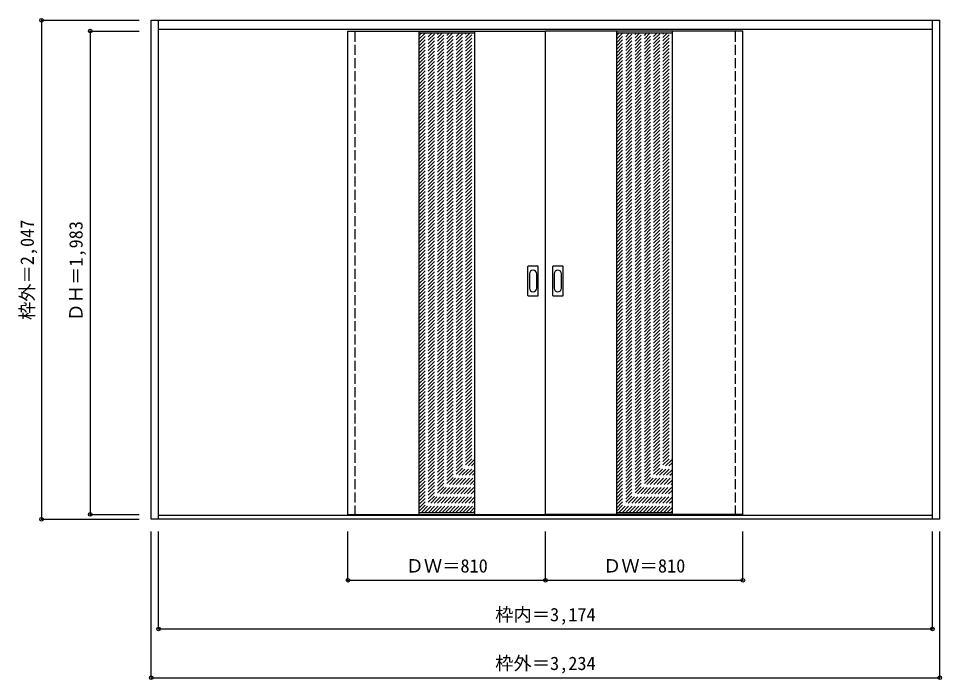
# Model space of a CAD drawing. Units: millimetres, scale not verified. Extents: x -2104 to 1682, y -1593 to 1119.
import ezdxf
from ezdxf.enums import TextEntityAlignment as Align

# ---------------------------------------------------------------- set-up
doc = ezdxf.new("R2010")
doc.units = ezdxf.units.MM
doc.header["$LTSCALE"] = 30
doc.header["$PDMODE"] = 32
doc.header["$PDSIZE"] = 15
doc.linetypes.add('DASHED1', pattern=[1.8, 1.2, -0.6])
doc.layers.add('0-0', color=4, linetype='DASHED1')
doc.layers.add('0-1_寸法', color=7, linetype='Continuous')
doc.styles.add('ＭＳ ゴシック', font='')
doc.styles.get('ＭＳ ゴシック').set_extended_font_data('MS Gothic')

msp = doc.modelspace()

# ---------------------------------------------------------------- linework, layer by layer
at = {"layer": '0-0', "color": 3, "linetype": 'Continuous'}
for p, q in [((-1559.08, 1111.84), (1674.92, 1111.84)), ((-1529.08, -935.16), (-1529.08, 1111.84)), ((1644.92, -935.16), (1644.92, 1111.84)), ((1674.92, -935.16), (1674.92, 1111.84)), ((-1529.08, 1075.84), (1644.92, 1075.84)), ((-752.08, 1067.84), (57.92, 1067.84)), ((-752.08, -915.16), (-752.08, 1067.84)), ((-461.08, 1067.84), (-461.08, -915.16)), ((-233.08, 1067.84), (-233.08, -915.16)), ((867.92, 1067.84), (57.92, 1067.84)), ((57.92, -915.16), (57.92, 1067.84)), ((348.92, 1067.84), (348.92, -915.16)), ((576.92, 1067.84), (576.92, -915.16)), ((867.92, -915.16), (867.92, 1067.84)), ((-14.08, -17.16), (-14.08, 101.84)), ((26.42, 103.34), (-12.58, 103.34)), ((27.92, -17.16), (27.92, 101.84)), ((87.92, -17.16), (87.92, 101.84)), ((128.42, 103.34), (89.42, 103.34)), ((129.92, -17.16), (129.92, 101.84)), ((-12.58, -18.66), (26.42, -18.66)), ((89.42, -18.66), (128.42, -18.66)), ((1644.92, -920.16), (-1529.08, -920.16)), ((-752.08, -915.16), (57.92, -915.16)), ((867.92, -915.16), (57.92, -915.16))]:
    msp.add_line(p, q, dxfattribs=at)
at = {"layer": '0-0'}
for p, q in [((-752.08, -920.16), (-752.08, 1075.84)), ((-722.08, -920.16), (-722.08, 1075.84)), ((-722.08, -915.16), (-722.08, 1067.84)), ((837.92, -920.16), (837.92, 1075.84)), ((837.92, -915.16), (837.92, 1067.84)), ((867.92, -920.16), (867.92, 1075.84)), ((-461.08, 1048.26), (-449.49, 1059.84)), ((-461.08, 1034.11), (-435.35, 1059.84)), ((-461.08, 1019.97), (-421.21, 1059.84)), ((-461.08, 1005.83), (-407.07, 1059.84)), ((-461.08, 991.69), (-392.93, 1059.84)), ((-461.08, 977.54), (-378.78, 1059.84)), ((-461.08, 963.4), (-364.64, 1059.84)), ((-461.08, 949.26), (-350.5, 1059.84)), ((-461.08, 935.12), (-336.36, 1059.84)), ((-461.08, 920.98), (-322.22, 1059.84)), ((-461.08, 906.83), (-308.07, 1059.84)), ((-461.08, 892.69), (-293.93, 1059.84)), ((-461.08, 878.55), (-279.79, 1059.84)), ((-461.08, 864.41), (-265.65, 1059.84)), ((-461.08, 850.27), (-251.5, 1059.84)), ((-461.08, 836.12), (-237.36, 1059.84)), ((-461.08, 821.98), (-233.08, 1049.98)), ((-461.08, 807.84), (-233.08, 1035.84)), ((348.92, 1048.26), (360.51, 1059.84)), ((348.92, 1034.11), (374.65, 1059.84)), ((348.92, 1019.97), (388.79, 1059.84)), ((348.92, 1005.83), (402.93, 1059.84)), ((348.92, 991.69), (417.07, 1059.84)), ((348.92, 977.54), (431.22, 1059.84)), ((348.92, 963.4), (445.36, 1059.84)), ((348.92, 949.26), (459.5, 1059.84)), ((348.92, 935.12), (473.64, 1059.84)), ((348.92, 920.98), (487.78, 1059.84)), ((348.92, 906.83), (501.93, 1059.84)), ((348.92, 892.69), (516.07, 1059.84)), ((348.92, 878.55), (530.21, 1059.84)), ((348.92, 864.41), (544.35, 1059.84)), ((348.92, 850.27), (558.5, 1059.84)), ((348.92, 836.12), (572.64, 1059.84)), ((348.92, 821.98), (576.92, 1049.98)), ((348.92, 807.84), (576.92, 1035.84)), ((-461.08, 793.7), (-233.08, 1021.7)), ((-461.08, 779.56), (-233.08, 1007.56)), ((-461.08, 765.41), (-233.08, 993.41)), ((348.92, 793.7), (576.92, 1021.7)), ((348.92, 779.56), (576.92, 1007.56)), ((348.92, 765.41), (576.92, 993.41)), ((-461.08, 751.27), (-233.08, 979.27)), ((-461.08, 737.13), (-233.08, 965.13)), ((-461.08, 722.99), (-233.08, 950.99)), ((348.92, 751.27), (576.92, 979.27)), ((348.92, 737.13), (576.92, 965.13)), ((348.92, 722.99), (576.92, 950.99)), ((-461.08, 708.84), (-233.08, 936.84)), ((-461.08, 694.7), (-233.08, 922.7)), ((348.92, 708.84), (576.92, 936.84)), ((348.92, 694.7), (576.92, 922.7)), ((-461.08, 680.56), (-233.08, 908.56)), ((-461.08, 666.42), (-233.08, 894.42)), ((-461.08, 652.28), (-233.08, 880.28)), ((348.92, 680.56), (576.92, 908.56)), ((348.92, 666.42), (576.92, 894.42)), ((348.92, 652.28), (576.92, 880.28)), ((-461.08, 638.13), (-233.08, 866.13)), ((-461.08, 623.99), (-233.08, 851.99)), ((-461.08, 609.85), (-233.08, 837.85)), ((348.92, 638.13), (576.92, 866.13)), ((348.92, 623.99), (576.92, 851.99)), ((348.92, 609.85), (576.92, 837.85)), ((-461.08, 595.71), (-233.08, 823.71)), ((-461.08, 581.57), (-233.08, 809.57)), ((-461.08, 567.42), (-233.08, 795.42)), ((348.92, 595.71), (576.92, 823.71)), ((348.92, 581.57), (576.92, 809.57)), ((348.92, 567.42), (576.92, 795.42)), ((-461.08, 553.28), (-233.08, 781.28)), ((-461.08, 539.14), (-233.08, 767.14)), ((348.92, 553.28), (576.92, 781.28)), ((348.92, 539.14), (576.92, 767.14)), ((-461.08, 525), (-233.08, 753)), ((-461.08, 510.85), (-233.08, 738.85)), ((-461.08, 496.71), (-233.08, 724.71)), ((348.92, 525), (576.92, 753)), ((348.92, 510.85), (576.92, 738.85)), ((348.92, 496.71), (576.92, 724.71)), ((-461.08, 482.57), (-233.08, 710.57)), ((-461.08, 468.43), (-233.08, 696.43)), ((-461.08, 454.29), (-233.08, 682.29)), ((348.92, 482.57), (576.92, 710.57)), ((348.92, 468.43), (576.92, 696.43)), ((348.92, 454.29), (576.92, 682.29)), ((-461.08, 440.14), (-233.08, 668.14)), ((-461.08, 426), (-233.08, 654)), ((348.92, 440.14), (576.92, 668.14)), ((348.92, 426), (576.92, 654)), ((-461.08, 411.86), (-233.08, 639.86)), ((-461.08, 397.72), (-233.08, 625.72)), ((-461.08, 383.58), (-233.08, 611.58)), ((348.92, 411.86), (576.92, 639.86)), ((348.92, 397.72), (576.92, 625.72)), ((348.92, 383.58), (576.92, 611.58)), ((-461.08, 369.43), (-233.08, 597.43)), ((-461.08, 355.29), (-233.08, 583.29)), ((-461.08, 341.15), (-233.08, 569.15)), ((348.92, 369.43), (576.92, 597.43)), ((348.92, 355.29), (576.92, 583.29)), ((348.92, 341.15), (576.92, 569.15)), ((-461.08, 327.01), (-233.08, 555.01)), ((-461.08, 312.86), (-233.08, 540.86)), ((348.92, 327.01), (576.92, 555.01)), ((348.92, 312.86), (576.92, 540.86)), ((-461.08, 298.72), (-233.08, 526.72)), ((-461.08, 284.58), (-233.08, 512.58)), ((-461.08, 270.44), (-233.08, 498.44)), ((348.92, 298.72), (576.92, 526.72)), ((348.92, 284.58), (576.92, 512.58)), ((348.92, 270.44), (576.92, 498.44)), ((-461.08, 256.3), (-233.08, 484.3)), ((-461.08, 242.15), (-233.08, 470.15)), ((-461.08, 228.01), (-233.08, 456.01)), ((348.92, 256.3), (576.92, 484.3)), ((348.92, 242.15), (576.92, 470.15)), ((348.92, 228.01), (576.92, 456.01)), ((-461.08, 213.87), (-233.08, 441.87)), ((-461.08, 199.73), (-233.08, 427.73)), ((348.92, 213.87), (576.92, 441.87)), ((348.92, 199.73), (576.92, 427.73)), ((-461.08, 185.59), (-233.08, 413.59)), ((-461.08, 171.44), (-233.08, 399.44)), ((-461.08, 157.3), (-233.08, 385.3)), ((348.92, 185.59), (576.92, 413.59)), ((348.92, 171.44), (576.92, 399.44)), ((348.92, 157.3), (576.92, 385.3)), ((-461.08, 143.16), (-233.08, 371.16)), ((-461.08, 129.02), (-233.08, 357.02)), ((-461.08, 114.87), (-233.08, 342.87)), ((348.92, 143.16), (576.92, 371.16)), ((348.92, 129.02), (576.92, 357.02)), ((348.92, 114.87), (576.92, 342.87)), ((-461.08, 100.73), (-233.08, 328.73)), ((-461.08, 86.59), (-233.08, 314.59)), ((348.92, 100.73), (576.92, 328.73)), ((348.92, 86.59), (576.92, 314.59)), ((-461.08, 72.45), (-233.08, 300.45)), ((-461.08, 58.31), (-233.08, 286.31)), ((-461.08, 44.16), (-233.08, 272.16)), ((348.92, 72.45), (576.92, 300.45)), ((348.92, 58.31), (576.92, 286.31)), ((348.92, 44.16), (576.92, 272.16)), ((-461.08, 30.02), (-233.08, 258.02)), ((-461.08, 15.88), (-233.08, 243.88)), ((-461.08, 1.74), (-233.08, 229.74)), ((348.92, 30.02), (576.92, 258.02)), ((348.92, 15.88), (576.92, 243.88)), ((348.92, 1.74), (576.92, 229.74)), ((-461.08, -12.4), (-233.08, 215.6)), ((-461.08, -26.55), (-233.08, 201.45)), ((348.92, -12.4), (576.92, 215.6)), ((348.92, -26.55), (576.92, 201.45)), ((-461.08, -40.69), (-233.08, 187.31)), ((-461.08, -54.83), (-233.08, 173.17)), ((-461.08, -68.97), (-233.08, 159.03)), ((348.92, -40.69), (576.92, 187.31)), ((348.92, -54.83), (576.92, 173.17)), ((348.92, -68.97), (576.92, 159.03)), ((-461.08, -83.12), (-233.08, 144.88)), ((-461.08, -97.26), (-233.08, 130.74)), ((-461.08, -111.4), (-233.08, 116.6)), ((348.92, -83.12), (576.92, 144.88)), ((348.92, -97.26), (576.92, 130.74)), ((348.92, -111.4), (576.92, 116.6)), ((-461.08, -125.54), (-233.08, 102.46)), ((-461.08, -139.68), (-233.08, 88.32)), ((348.92, -125.54), (576.92, 102.46)), ((348.92, -139.68), (576.92, 88.32)), ((-461.08, -153.83), (-233.08, 74.17)), ((-461.08, -167.97), (-233.08, 60.03)), ((-461.08, -182.11), (-233.08, 45.89)), ((348.92, -153.83), (576.92, 74.17)), ((348.92, -167.97), (576.92, 60.03)), ((348.92, -182.11), (576.92, 45.89)), ((-461.08, -196.25), (-233.08, 31.75)), ((-461.08, -210.39), (-233.08, 17.61)), ((-461.08, -224.54), (-233.08, 3.46)), ((348.92, -196.25), (576.92, 31.75)), ((348.92, -210.39), (576.92, 17.61)), ((348.92, -224.54), (576.92, 3.46)), ((-461.08, -238.68), (-233.08, -10.68)), ((-461.08, -252.82), (-233.08, -24.82)), ((348.92, -238.68), (576.92, -10.68)), ((348.92, -252.82), (576.92, -24.82)), ((-461.08, -266.96), (-233.08, -38.96)), ((-461.08, -281.11), (-233.08, -53.11)), ((-461.08, -295.25), (-233.08, -67.25)), ((348.92, -266.96), (576.92, -38.96)), ((348.92, -281.11), (576.92, -53.11)), ((348.92, -295.25), (576.92, -67.25)), ((-461.08, -309.39), (-233.08, -81.39)), ((-461.08, -323.53), (-233.08, -95.53)), ((-461.08, -337.67), (-233.08, -109.67)), ((348.92, -309.39), (576.92, -81.39)), ((348.92, -323.53), (576.92, -95.53)), ((348.92, -337.67), (576.92, -109.67)), ((-461.08, -351.82), (-233.08, -123.82)), ((-461.08, -365.96), (-233.08, -137.96)), ((348.92, -351.82), (576.92, -123.82)), ((348.92, -365.96), (576.92, -137.96)), ((-461.08, -380.1), (-233.08, -152.1)), ((-461.08, -394.24), (-233.08, -166.24)), ((-461.08, -408.38), (-233.08, -180.38)), ((348.92, -380.1), (576.92, -152.1)), ((348.92, -394.24), (576.92, -166.24)), ((348.92, -408.38), (576.92, -180.38)), ((-461.08, -422.53), (-233.08, -194.53)), ((-461.08, -436.67), (-233.08, -208.67)), ((-461.08, -450.81), (-233.08, -222.81)), ((348.92, -422.53), (576.92, -194.53)), ((348.92, -436.67), (576.92, -208.67)), ((348.92, -450.81), (576.92, -222.81)), ((-461.08, -464.95), (-233.08, -236.95)), ((-461.08, -479.1), (-233.08, -251.1)), ((348.92, -464.95), (576.92, -236.95)), ((348.92, -479.1), (576.92, -251.1)), ((-461.08, -493.24), (-233.08, -265.24)), ((-461.08, -507.38), (-233.08, -279.38)), ((-461.08, -521.52), (-233.08, -293.52)), ((348.92, -493.24), (576.92, -265.24)), ((348.92, -507.38), (576.92, -279.38)), ((348.92, -521.52), (576.92, -293.52)), ((-461.08, -535.66), (-233.08, -307.66)), ((-461.08, -549.81), (-233.08, -321.81)), ((-461.08, -563.95), (-233.08, -335.95)), ((348.92, -535.66), (576.92, -307.66)), ((348.92, -549.81), (576.92, -321.81)), ((348.92, -563.95), (576.92, -335.95)), ((-461.08, -578.09), (-233.08, -350.09)), ((-461.08, -592.23), (-233.08, -364.23)), ((-461.08, -606.37), (-233.08, -378.37)), ((348.92, -578.09), (576.92, -350.09)), ((348.92, -592.23), (576.92, -364.23)), ((348.92, -606.37), (576.92, -378.37)), ((-461.08, -620.52), (-233.08, -392.52)), ((-461.08, -634.66), (-233.08, -406.66)), ((348.92, -620.52), (576.92, -392.52)), ((348.92, -634.66), (576.92, -406.66)), ((-461.08, -648.8), (-233.08, -420.8)), ((-461.08, -662.94), (-233.08, -434.94)), ((-461.08, -677.08), (-233.08, -449.08)), ((348.92, -648.8), (576.92, -420.8)), ((348.92, -662.94), (576.92, -434.94)), ((348.92, -677.08), (576.92, -449.08)), ((-461.08, -691.23), (-233.08, -463.23)), ((-461.08, -705.37), (-233.08, -477.37)), ((-461.08, -719.51), (-233.08, -491.51)), ((348.92, -691.23), (576.92, -463.23)), ((348.92, -705.37), (576.92, -477.37)), ((348.92, -719.51), (576.92, -491.51)), ((-461.08, -733.65), (-233.08, -505.65)), ((-461.08, -747.8), (-233.08, -519.8)), ((348.92, -733.65), (576.92, -505.65)), ((348.92, -747.8), (576.92, -519.8)), ((-461.08, -761.94), (-233.08, -533.94)), ((-461.08, -776.08), (-233.08, -548.08)), ((-461.08, -790.22), (-233.08, -562.22)), ((348.92, -761.94), (576.92, -533.94)), ((348.92, -776.08), (576.92, -548.08)), ((348.92, -790.22), (576.92, -562.22)), ((-461.08, -804.36), (-233.08, -576.36)), ((-461.08, -818.51), (-233.08, -590.51)), ((-461.08, -832.65), (-233.08, -604.65)), ((348.92, -804.36), (576.92, -576.36)), ((348.92, -818.51), (576.92, -590.51)), ((348.92, -832.65), (576.92, -604.65)), ((-461.08, -846.79), (-233.08, -618.79)), ((-461.08, -860.93), (-233.08, -632.93)), ((348.92, -846.79), (576.92, -618.79)), ((348.92, -860.93), (576.92, -632.93)), ((-461.08, -875.07), (-233.08, -647.07)), ((-461.08, -889.22), (-233.08, -661.22)), ((-461.08, -903.36), (-233.08, -675.36)), ((348.92, -875.07), (576.92, -647.07)), ((348.92, -889.22), (576.92, -661.22)), ((348.92, -903.36), (576.92, -675.36)), ((-450.74, -907.16), (-233.08, -689.5)), ((-436.6, -907.16), (-233.08, -703.64)), ((-422.45, -907.16), (-233.08, -717.79)), ((359.26, -907.16), (576.92, -689.5)), ((373.4, -907.16), (576.92, -703.64)), ((387.55, -907.16), (576.92, -717.79)), ((-408.31, -907.16), (-233.08, -731.93)), ((-394.17, -907.16), (-233.08, -746.07)), ((401.69, -907.16), (576.92, -731.93)), ((415.83, -907.16), (576.92, -746.07)), ((-380.03, -907.16), (-233.08, -760.21)), ((-365.89, -907.16), (-233.08, -774.35)), ((-351.74, -907.16), (-233.08, -788.5)), ((429.97, -907.16), (576.92, -760.21)), ((444.11, -907.16), (576.92, -774.35)), ((458.26, -907.16), (576.92, -788.5)), ((-337.6, -907.16), (-233.08, -802.64)), ((-323.46, -907.16), (-233.08, -816.78)), ((-309.32, -907.16), (-233.08, -830.92)), ((472.4, -907.16), (576.92, -802.64)), ((486.54, -907.16), (576.92, -816.78)), ((500.68, -907.16), (576.92, -830.92)), ((-295.17, -907.16), (-233.08, -845.06)), ((-281.03, -907.16), (-233.08, -859.21)), ((514.83, -907.16), (576.92, -845.06)), ((528.97, -907.16), (576.92, -859.21)), ((-266.89, -907.16), (-233.08, -873.35)), ((-252.75, -907.16), (-233.08, -887.49)), ((-238.61, -907.16), (-233.08, -901.63)), ((543.11, -907.16), (576.92, -873.35)), ((557.25, -907.16), (576.92, -887.49)), ((571.39, -907.16), (576.92, -901.63))]:
    msp.add_line(p, q, dxfattribs=at)
at = {"layer": '0-0', "color": 7, "linetype": 'Continuous'}
for p, q in [((-461.08, 1059.84), (-233.08, 1059.84)), ((348.92, 1059.84), (576.92, 1059.84)), ((-8.08, 71.94), (-8.08, 12.74)), ((21.92, 12.74), (21.92, 71.94)), ((93.92, 71.94), (93.92, 12.74)), ((123.92, 12.74), (123.92, 71.94)), ((-461.08, -907.16), (-233.08, -907.16)), ((348.92, -907.16), (576.92, -907.16))]:
    msp.add_line(p, q, dxfattribs=at)
at = {"layer": '0-0', "color": 3, "linetype": 'Continuous'}
msp.add_lwpolyline([(1674.92, -935.16), (-1559.08, -935.16), (-1559.08, 1111.84)], dxfattribs=at)
for centre, start, end in [((-12.58, 101.84), 90, 180), ((26.42, 101.84), 0, 90), ((89.42, 101.84), 90, 180), ((128.42, 101.84), 0, 90), ((-12.58, -17.16), 180, 270), ((26.42, -17.16), 270, 0), ((89.42, -17.16), 180, 270), ((128.42, -17.16), 270, 0)]:
    msp.add_arc(centre, 1.5, start, end, dxfattribs=at)
at = {"layer": '0-0', "color": 7, "linetype": 'Continuous'}
for centre, start, end in [((6.92, 71.94), 0, 180), ((108.92, 71.94), 0, 180), ((6.92, 12.74), 180, 0), ((108.92, 12.74), 180, 0)]:
    msp.add_arc(centre, 15, start, end, dxfattribs=at)
at = {"layer": '0-1_寸法', "color": 4}
for p, q in [((-2009.08, 1111.84), (-2009.08, -935.16)), ((-2009.08, 1111.84), (-1609.08, 1111.84)), ((-1809.08, 1067.84), (-1609.08, 1067.84)), ((-1809.08, 1067.84), (-1809.08, -915.16)), ((-2009.08, -935.16), (-1609.08, -935.16)), ((-1809.08, -915.16), (-1609.08, -915.16)), ((-1559.08, -1585.16), (-1559.08, -985.16)), ((-1529.08, -1385.16), (-1529.08, -985.16)), ((-752.08, -1185.16), (-752.08, -985.16)), ((57.92, -1185.16), (57.92, -985.16)), ((867.92, -1185.16), (867.92, -985.16)), ((1644.92, -1385.16), (1644.92, -985.16)), ((1674.92, -1585.16), (1674.92, -985.16)), ((-752.08, -1185.16), (867.92, -1185.16)), ((-1529.08, -1385.16), (1644.92, -1385.16)), ((-1559.08, -1585.16), (1674.92, -1585.16))]:
    msp.add_line(p, q, dxfattribs=at)
at = {"layer": '0-1_寸法'}
for p in [(-2009.08, 1111.84), (-1809.08, 1067.84), (-1809.08, -915.16), (-2009.08, -935.16), (-752.08, -1185.16), (57.92, -1185.16), (867.92, -1185.16), (-1529.08, -1385.16), (1644.92, -1385.16), (-1559.08, -1585.16), (1674.92, -1585.16)]:
    msp.add_point(p, dxfattribs=at)

# ---------------------------------------------------------------- texts
at = {"layer": '0-1_寸法', "style": 'ＭＳ ゴシック'}
for s, p in [('枠外＝2,047', (-2024.08, -117.91)), ('ＤＨ＝1,983', (-1824.08, -123.91))]:
    msp.add_text(s, height=54.99, rotation=90, dxfattribs=at).set_placement(p, align=Align.BOTTOM_LEFT)
for s, p in [('ＤＷ＝810', (-515.83, -1170.16)), ('ＤＷ＝810', (294.17, -1170.16)), ('枠内＝3,174', (-148.33, -1370.16)), ('枠外＝3,234', (-148.33, -1570.16))]:
    msp.add_text(s, height=54.99, dxfattribs=at).set_placement(p, align=Align.BOTTOM_LEFT)

doc.saveas('drawing.dxf')
